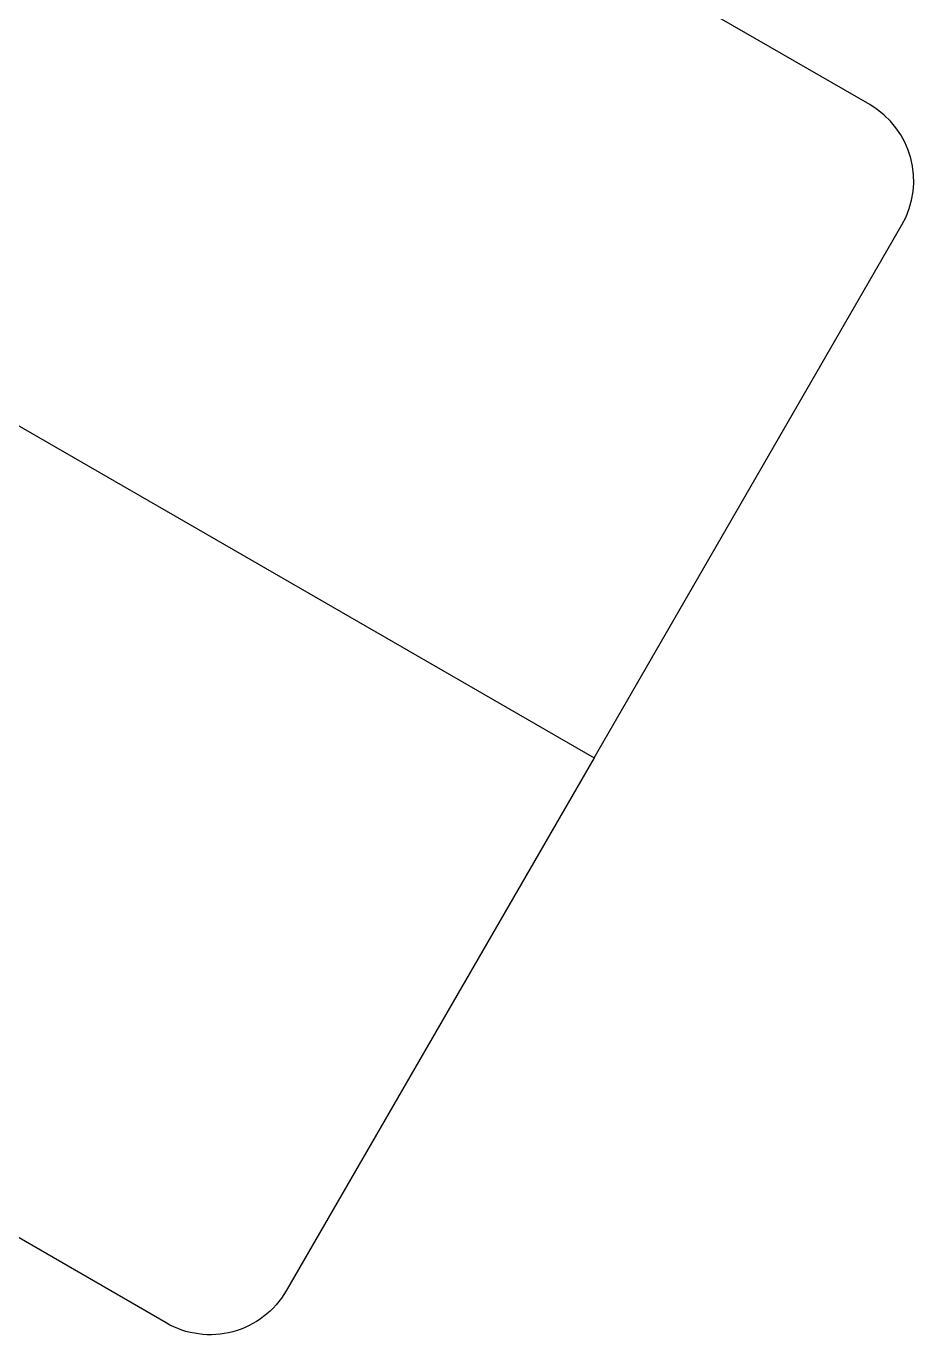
# Model space of a CAD drawing. Header units: millimetres. Extents: x 1993 to 4093, y 1262 to 2017.
# Drawn here: x 2387.34 to 2417.61, y 1350.3 to 1395.05 of the extents above; entities that cross this region are included whole.
import ezdxf

# ---------------------------------------------------------------- set-up
doc = ezdxf.new("R2010")
doc.units = ezdxf.units.MM
doc.layers.add('WORKSTATION - Y SHAPED', color=251, linetype='Continuous', lineweight=25)

# ---------------------------------------------------------------- blocks, each defined once
blk = doc.blocks.new('WORKSTAION HEXA 4FT')
at = {"layer": 'WORKSTATION - Y SHAPED'}
for p, q in [((18.99, -16.715), (-1.856, -4.679)), ((-31.981, -15), (9.588, -39)), ((9.588, -39), (20.088, -20.813))]:
    blk.add_line(p, q, dxfattribs=at)
blk.add_arc((17.49, -19.313), 3, 330, 60, dxfattribs=at)

msp = doc.modelspace()

# ---------------------------------------------------------------- block references
at = {"layer": 'WORKSTATION - Y SHAPED'}
msp.add_blockref('WORKSTAION HEXA 4FT', (2397.123, 1409.088), dxfattribs=at)
at = {"layer": 'WORKSTATION - Y SHAPED', "xscale": -1, "rotation": 120.0000000000153}
msp.add_blockref('WORKSTAION HEXA 4FT', (2368.142, 1358.892), dxfattribs=at)

doc.saveas('drawing.dxf')
